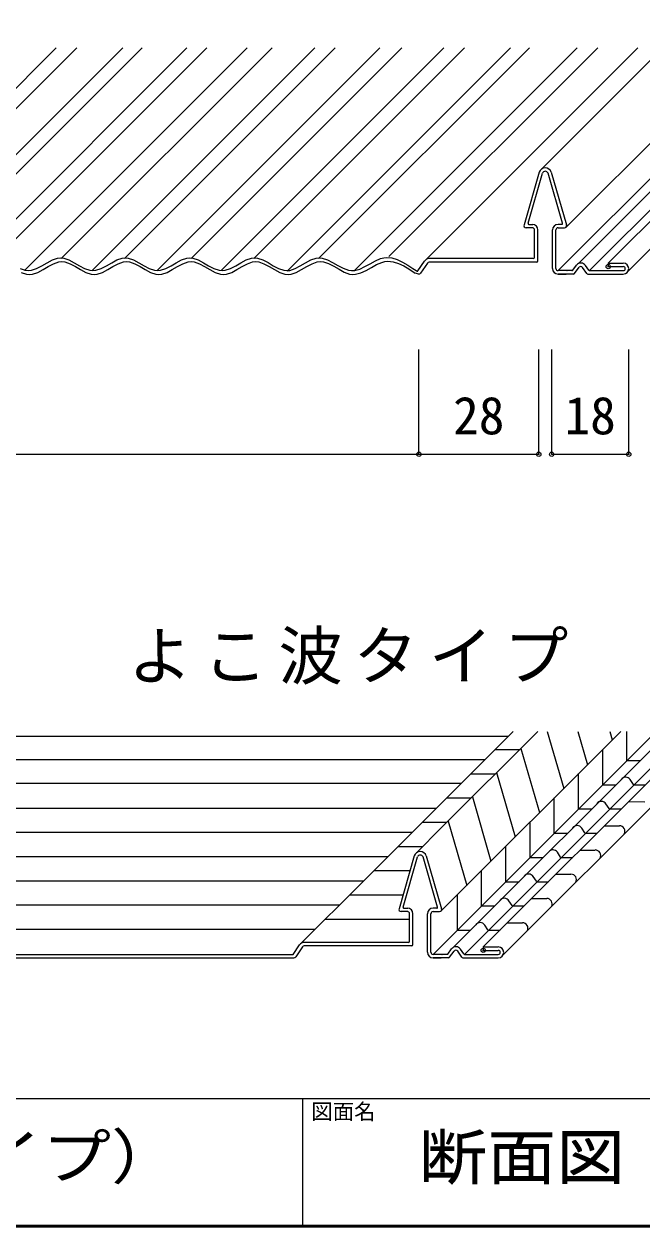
# Model space of a CAD drawing. Units: millimetres, scale not verified. Extents: x -383 to 396, y -269 to 284.
# Drawn here: x -9.5 to 134.8, y -268.6 to 12.2 of the extents above; entities that cross this region are included whole.
import ezdxf
from ezdxf.enums import TextEntityAlignment as Align

# ---------------------------------------------------------------- set-up
doc = ezdxf.new("R2010")
doc.units = ezdxf.units.MM
doc.header["$LTSCALE"] = 2
doc.header["$PDMODE"] = 32
doc.header["$PDSIZE"] = 1
doc.layers.add('0-0', color=7, linetype='Continuous', lineweight=18)
doc.layers.add('8-0', color=7, linetype='Continuous', lineweight=18)
doc.styles.add('ＭＳ ゴシック', font='')
doc.styles.get('ＭＳ ゴシック').set_extended_font_data('MS Gothic')

msp = doc.modelspace()

# ---------------------------------------------------------------- linework, layer by layer
at = {"layer": '0-0'}
for p, q in [((-54.017, -45.365), (-1.944, 6.709)), ((-46.331, -42.499), (2.876, 6.709)), ((-38.646, -45.495), (13.558, 6.709)), ((-31.221, -42.629), (18.117, 6.709)), ((-23.665, -45.495), (28.539, 6.709)), ((-16.11, -42.629), (33.228, 6.709)), ((-9.355, -45.268), (42.621, 6.709)), ((-0.775, -42.474), (48.408, 6.709)), ((6.409, -45.268), (58.386, 6.709)), ((13.992, -42.474), (63.175, 6.709)), ((21.576, -45.268), (73.552, 6.709)), ((29.558, -42.474), (78.741, 6.709)), ((36.542, -45.268), (88.519, 6.709)), ((44.125, -42.474), (93.308, 6.709)), ((51.908, -45.467), (104.084, 6.709)), ((59.292, -42.474), (108.474, 6.709)), ((67.473, -45.467), (119.649, 6.709)), ((75.655, -42.075), (124.439, 6.709)), ((84.005, -43.12), (133.833, 6.709)), ((111.509, -21.392), (139.61, 6.709)), ((115.185, -45.341), (167.234, 6.709)), ((116.965, -35.288), (158.962, 6.709)), ((119.948, -43.654), (170.311, 6.709)), ((122.494, -45.341), (174.544, 6.709)), ((126.896, -43.6), (177.204, 6.709)), ((131.512, -45.477), (183.698, 6.709)), ((110.772, -22.336), (107.225, -34.673)), ((113.597, -22.336), (117.164, -34.673)), ((108.169, -34.286), (111.541, -22.557)), ((116.219, -34.285), (112.829, -22.558)), ((109.26, -35.341), (107.696, -35.341)), ((108.361, -34.541), (109.26, -34.541)), ((109.685, -42.241), (109.685, -35.841)), ((110.485, -43.041), (110.485, -35.841)), ((113.885, -44.841), (113.885, -35.841)), ((114.685, -44.841), (114.685, -35.841)), ((116.027, -34.541), (115.176, -34.541)), ((115.176, -35.341), (116.693, -35.341)), ((-10.411, -44.85), (-9.187, -45.266)), ((-7.767, -45.266), (-6.543, -44.85)), ((-6.543, -44.85), (-5.319, -44.203)), ((-5.319, -44.203), (-4.094, -43.479)), ((-4.094, -43.479), (-2.87, -42.832)), ((-2.87, -42.832), (-1.646, -42.416)), ((-1.646, -42.416), (-0.936, -42.341)), ((-0.936, -42.341), (-0.226, -42.416)), ((-0.226, -42.416), (0.998, -42.832)), ((0.998, -42.832), (2.223, -43.479)), ((2.223, -43.479), (3.447, -44.203)), ((3.447, -44.203), (4.671, -44.85)), ((4.671, -44.85), (5.895, -45.266)), ((7.315, -45.266), (8.539, -44.85)), ((8.539, -44.85), (9.764, -44.203)), ((9.764, -44.203), (10.988, -43.479)), ((10.988, -43.479), (12.212, -42.832)), ((12.212, -42.832), (13.436, -42.416)), ((13.436, -42.416), (14.146, -42.341)), ((14.146, -42.341), (14.856, -42.416)), ((14.856, -42.416), (16.081, -42.832)), ((16.081, -42.832), (17.305, -43.479)), ((17.305, -43.479), (18.529, -44.203)), ((18.529, -44.203), (19.753, -44.85)), ((19.753, -44.85), (20.977, -45.266)), ((22.398, -45.266), (23.622, -44.85)), ((23.622, -44.85), (24.846, -44.203)), ((24.846, -44.203), (26.07, -43.479)), ((26.07, -43.479), (27.294, -42.832)), ((27.294, -42.832), (28.519, -42.416)), ((28.519, -42.416), (29.229, -42.341)), ((29.229, -42.341), (29.939, -42.416)), ((29.939, -42.416), (31.163, -42.831)), ((31.163, -42.831), (32.387, -43.478)), ((32.387, -43.478), (33.611, -44.203)), ((33.611, -44.203), (34.835, -44.85)), ((34.835, -44.85), (36.06, -45.266)), ((37.48, -45.266), (38.704, -44.851)), ((38.704, -44.851), (39.928, -44.204)), ((39.928, -44.204), (41.152, -43.48)), ((41.152, -43.48), (42.377, -42.833)), ((42.377, -42.833), (43.601, -42.416)), ((43.601, -42.416), (44.311, -42.341)), ((44.311, -42.341), (45.021, -42.415)), ((45.021, -42.415), (46.245, -42.829)), ((46.245, -42.829), (47.469, -43.475)), ((47.469, -43.475), (48.693, -44.198)), ((48.693, -44.198), (49.918, -44.846)), ((49.918, -44.846), (51.142, -45.264)), ((52.562, -45.269), (53.786, -44.859)), ((53.786, -44.859), (55.01, -44.217)), ((55.01, -44.217), (56.235, -43.496)), ((56.235, -43.496), (57.459, -42.847)), ((57.459, -42.847), (58.683, -42.424)), ((58.683, -42.424), (59.393, -42.341)), ((59.393, -42.341), (60.103, -42.405)), ((60.103, -42.405), (61.327, -42.799)), ((61.327, -42.799), (62.551, -43.427)), ((62.551, -43.427), (63.776, -44.14)), ((63.776, -44.14), (65, -44.792)), ((65, -44.792), (66.224, -45.236)), ((68.868, -44.971), (70.093, -44.398)), ((70.093, -44.398), (71.317, -43.714)), ((71.317, -43.714), (72.541, -43.047)), ((72.541, -43.047), (73.765, -42.526)), ((73.765, -42.526), (74.475, -42.341)), ((74.475, -42.341), (75.185, -42.266)), ((75.185, -42.266), (76.409, -42.38)), ((76.409, -42.38), (77.634, -42.752)), ((77.634, -42.752), (78.858, -43.326)), ((78.858, -43.326), (80.082, -44.045)), ((80.082, -44.045), (81.306, -44.853)), ((81.306, -44.853), (82.016, -45.341)), ((82.475, -45.415), (84.005, -43.12)), ((84.671, -43.563), (83.101, -45.918)), ((109.385, -42.541), (85.087, -42.541)), ((110.185, -43.341), (85.087, -43.341)), ((118.585, -45.26), (119.471, -44.075)), ((119.016, -46.02), (120.111, -44.554)), ((121.873, -46.008), (120.916, -44.589)), ((122.328, -45.253), (121.579, -44.142)), ((126.896, -43.6), (130.396, -43.6)), ((126.896, -43.6), (126.896, -44.4)), ((126.896, -44.4), (130.396, -44.4)), ((-9.187, -45.266), (-8.477, -45.341)), ((-8.477, -45.341), (-7.767, -45.266)), ((5.895, -45.266), (6.605, -45.341)), ((6.605, -45.341), (7.315, -45.266)), ((20.977, -45.266), (21.687, -45.341)), ((21.687, -45.341), (22.398, -45.266)), ((36.06, -45.266), (36.77, -45.341)), ((36.77, -45.341), (37.48, -45.266)), ((51.142, -45.264), (51.852, -45.341)), ((51.852, -45.341), (52.562, -45.269)), ((66.224, -45.236), (66.934, -45.341)), ((66.934, -45.341), (67.644, -45.306)), ((67.644, -45.306), (68.868, -44.971)), ((82.685, -46.141), (81.852, -45.894)), ((82.193, -45.466), (82.016, -45.341)), ((82.524, -45.341), (82.476, -45.415)), ((115.176, -46.141), (117.029, -46.141)), ((118.425, -45.341), (115.185, -45.341)), ((118.428, -45.341), (115.185, -45.341)), ((118.775, -46.141), (115.185, -46.141)), ((117.185, -45.341), (117.277, -45.341)), ((122.122, -46.141), (130.396, -46.141)), ((122.494, -45.341), (130.396, -45.341)), ((82.685, -88.196), (82.685, -63.781)), ((110.685, -88.196), (110.685, -63.781)), ((113.685, -88.196), (113.685, -63.781)), ((131.685, -88.196), (131.685, -63.781)), ((-189.315, -88.196), (82.685, -88.196)), ((82.685, -88.196), (110.685, -88.196)), ((113.685, -88.196), (131.685, -88.196)), ((-167.905, -154.017), (103.565, -154.017)), ((86.011, -204.972), (138.061, -152.923)), ((87.74, -175.619), (110.436, -152.923)), ((87.792, -194.919), (129.788, -152.923)), ((90.775, -203.286), (141.137, -152.923)), ((93.321, -204.972), (145.37, -152.923)), ((97.722, -203.231), (148.03, -152.923)), ((102.338, -205.109), (154.524, -152.923)), ((112.636, -152.923), (116.483, -166.228)), ((119.78, -152.923), (122.025, -160.686)), ((127.221, -152.923), (127.797, -154.914)), ((131.266, -159.717), (131.266, -152.923)), ((100.447, -157.136), (106.223, -157.136)), ((106.486, -156.873), (110.826, -171.885)), ((125.609, -165.374), (125.609, -157.102)), ((-173.382, -159.495), (98.088, -159.495)), ((131.266, -159.717), (134.343, -159.717)), ((94.79, -162.793), (100.566, -162.793)), ((100.829, -162.53), (105.169, -177.542)), ((119.952, -171.031), (119.952, -162.759)), ((-178.86, -164.972), (92.61, -164.972)), ((125.609, -165.374), (128.686, -165.374)), ((132.753, -165.286), (132.004, -164.175)), ((132.919, -165.374), (135.579, -165.374)), ((132.919, -165.374), (133.169, -165.374)), ((89.133, -168.449), (94.909, -168.449)), ((95.172, -168.186), (99.512, -183.199)), ((114.295, -176.688), (114.295, -168.415)), ((-184.696, -170.808), (86.774, -170.808)), ((119.952, -171.031), (123.029, -171.031)), ((127.096, -170.943), (126.347, -169.832)), ((127.262, -171.031), (129.922, -171.031)), ((127.262, -171.031), (127.512, -171.031)), ((131.663, -169.29), (135.458, -169.325)), ((83.476, -174.106), (89.252, -174.106)), ((89.515, -173.843), (93.855, -188.855)), ((108.639, -182.345), (108.639, -174.072)), ((-190.353, -176.465), (81.117, -176.465)), ((82.335, -181.023), (87.74, -175.619)), ((114.295, -176.688), (117.372, -176.688)), ((121.439, -176.6), (120.69, -175.489)), ((121.605, -176.688), (124.265, -176.688)), ((121.605, -176.688), (121.855, -176.688)), ((126.006, -174.947), (129.506, -174.947)), ((102.982, -188.002), (102.982, -179.729)), ((-196.01, -182.122), (75.46, -182.122)), ((77.819, -179.763), (83.595, -179.763)), ((81.599, -181.968), (78.051, -194.304)), ((78.995, -193.917), (82.367, -182.189)), ((87.046, -193.917), (83.655, -182.19)), ((84.424, -181.968), (87.99, -194.304)), ((108.639, -182.345), (111.715, -182.345)), ((115.782, -182.257), (115.033, -181.146)), ((115.948, -182.345), (118.608, -182.345)), ((115.948, -182.345), (116.199, -182.345)), ((120.349, -180.604), (123.849, -180.604)), ((-201.667, -187.779), (69.803, -187.779)), ((72.162, -185.42), (80.606, -185.42)), ((97.325, -193.658), (97.325, -185.386)), ((102.982, -188.002), (106.059, -188.002)), ((110.125, -187.913), (109.376, -186.803)), ((110.291, -188.002), (112.951, -188.002)), ((110.291, -188.002), (110.542, -188.002)), ((114.692, -186.26), (118.192, -186.26)), ((-207.324, -193.436), (64.147, -193.436)), ((66.506, -191.077), (78.979, -191.077)), ((91.668, -199.315), (91.668, -191.043)), ((97.325, -193.658), (100.402, -193.658)), ((104.468, -193.57), (103.719, -192.459)), ((104.634, -193.658), (107.294, -193.658)), ((104.634, -193.658), (104.885, -193.658)), ((109.036, -191.917), (112.536, -191.917)), ((80.086, -194.972), (78.522, -194.972)), ((79.187, -194.172), (80.086, -194.172)), ((80.511, -201.872), (80.511, -195.472)), ((81.311, -202.672), (81.311, -195.472)), ((84.711, -204.472), (84.711, -195.472)), ((85.511, -204.472), (85.511, -195.472)), ((86.853, -194.172), (86.003, -194.172)), ((86.003, -194.972), (87.52, -194.972)), ((-212.98, -199.093), (58.49, -199.093)), ((60.849, -196.734), (80.511, -196.734)), ((91.668, -199.315), (94.745, -199.315)), ((98.812, -199.227), (98.063, -198.116)), ((103.379, -197.574), (106.879, -197.574)), ((80.211, -202.172), (55.913, -202.172)), ((-218.221, -204.972), (53.351, -204.972)), ((53.351, -204.972), (53.302, -205.046)), ((53.351, -204.972), (54.831, -202.751)), ((55.497, -203.195), (53.927, -205.55)), ((81.011, -202.972), (55.913, -202.972)), ((89.251, -204.972), (86.011, -204.972)), ((89.254, -204.972), (86.011, -204.972)), ((88.011, -204.972), (88.103, -204.972)), ((89.411, -204.892), (90.297, -203.707)), ((89.842, -205.652), (90.938, -204.185)), ((92.7, -205.64), (91.742, -204.22)), ((93.155, -204.884), (92.406, -203.773)), ((93.321, -204.972), (101.222, -204.972)), ((97.722, -203.231), (101.222, -203.231)), ((97.722, -203.231), (97.722, -204.031)), ((97.722, -204.031), (101.222, -204.031)), ((-218.221, -205.772), (53.511, -205.772)), ((86.003, -205.772), (87.855, -205.772)), ((89.602, -205.772), (86.011, -205.772)), ((92.948, -205.772), (101.222, -205.772))]:
    msp.add_line(p, q, dxfattribs=at)
for points in [[(-10.126, -45.739), (-8.901, -46.156), (-8.191, -46.23), (-7.481, -46.156), (-6.257, -45.739), (-5.033, -45.092), (-3.809, -44.368), (-2.585, -43.721), (-1.36, -43.305), (-0.65, -43.23), (0.06, -43.305), (1.284, -43.721), (2.508, -44.368), (3.732, -45.092), (4.957, -45.739), (6.181, -46.156), (6.891, -46.23), (7.601, -46.156), (8.825, -45.739), (10.049, -45.092), (11.273, -44.368), (12.498, -43.721), (13.722, -43.305), (14.432, -43.23), (15.142, -43.305), (16.366, -43.721), (17.59, -44.368), (18.815, -45.092), (20.039, -45.739), (21.263, -46.156)], [(21.263, -46.156), (21.973, -46.23), (22.683, -46.156), (23.907, -45.74), (25.131, -45.092), (26.356, -44.368), (27.58, -43.721), (28.804, -43.305), (29.514, -43.23), (30.224, -43.305), (31.448, -43.721), (32.673, -44.368), (33.897, -45.092), (35.121, -45.739), (36.345, -46.155), (37.055, -46.23), (37.765, -46.156), (38.989, -45.74), (40.214, -45.093), (41.438, -44.37), (42.662, -43.722), (43.886, -43.306), (44.596, -43.23), (45.306, -43.304), (46.531, -43.719), (47.755, -44.365), (48.979, -45.088), (50.203, -45.735), (51.427, -46.153), (52.137, -46.23), (52.847, -46.158), (54.072, -45.748), (55.296, -45.106), (56.52, -44.385), (57.744, -43.737), (58.969, -43.313), (59.679, -43.23), (60.389, -43.294), (61.613, -43.689), (62.837, -44.316)], [(62.837, -44.316), (64.061, -45.029), (65.285, -45.682), (66.51, -46.126), (67.22, -46.23), (67.93, -46.196), (69.154, -45.86), (70.378, -45.287), (71.602, -44.603), (72.827, -43.937), (74.051, -43.416), (74.761, -43.23), (75.471, -43.156), (76.695, -43.27), (77.919, -43.642), (79.143, -44.215), (80.368, -44.935), (81.592, -45.743), (81.839, -45.913)], [(54.831, -202.751), (69.655, -187.928), (104.66, -152.923)], [(98.977, -199.315), (99.228, -199.315), (101.638, -199.315)]]:
    msp.add_lwpolyline(points, dxfattribs=at)
for centre, radius, start, end in [((112.185, -22.841), 1.5, 19.65382, 160.34618), ((112.185, -22.841), 0.7, 19.65382, 160.34618), ((107.696, -34.841), 0.5, 160.34618, 270), ((108.361, -34.341), 0.2, 163.95861, 270), ((109.185, -35.841), 1.3, 0, 90), ((109.185, -35.841), 0.5, 0, 90), ((115.185, -35.841), 1.3, 90, 180), ((115.185, -35.841), 0.5, 90, 180), ((116.027, -34.341), 0.2, 270, 16.1254), ((116.693, -34.841), 0.5, 270, 19.65382), ((85.087, -43.841), 1.3, 90, 146.30993), ((85.087, -43.841), 0.5, 90, 146.30993), ((109.385, -42.241), 0.3, 270, 0), ((110.185, -43.041), 0.3, 270, 0), ((115.185, -44.841), 1.3, 180, 270), ((115.185, -44.841), 0.5, 180, 270), ((120.501, -44.869), 1.301, 33.99359, 142.40425), ((120.501, -44.869), 0.501, 33.99359, 142.40425), ((130.396, -44.87), 1.271, 270, 90), ((130.396, -44.87), 0.471, 270, 90), ((82.309, -45.304), 0.2, 234.51859, 326.30993), ((82.685, -45.641), 0.5, 270, 326.30993), ((118.425, -45.141), 0.2, 270, 323.23351), ((118.425, -45.141), 0.2, 270, 323.23351), ((118.775, -45.841), 0.3, 270, 323.23351), ((122.122, -45.841), 0.3, 213.99324, 270), ((122.494, -45.141), 0.2, 213.99324, 270), ((130.926, -164.902), 1.301, 33.99359, 142.40425), ((132.919, -165.174), 0.2, 213.99324, 270), ((132.919, -165.174), 0.2, 213.99324, 270), ((125.269, -170.559), 1.301, 33.99359, 142.40425), ((127.262, -170.831), 0.2, 213.99324, 270), ((127.262, -170.831), 0.2, 213.99324, 270), ((119.612, -176.216), 1.301, 33.99359, 142.40425), ((121.605, -176.488), 0.2, 213.99324, 270), ((121.605, -176.488), 0.2, 213.99324, 270), ((129.506, -176.217), 1.271, 331.46223, 90), ((83.011, -182.472), 1.5, 19.65382, 160.34618), ((83.011, -182.472), 0.7, 19.65382, 160.34618), ((113.955, -181.873), 1.301, 33.99359, 142.40425), ((115.948, -182.145), 0.2, 213.99324, 270), ((115.948, -182.145), 0.2, 213.99324, 270), ((123.849, -181.874), 1.271, 331.46223, 90), ((108.298, -187.53), 1.301, 33.99359, 142.40425), ((110.291, -187.802), 0.2, 213.99324, 270), ((110.291, -187.802), 0.2, 213.99324, 270), ((118.192, -187.531), 1.271, 331.46223, 90), ((102.641, -193.186), 1.301, 33.99359, 142.40425), ((104.634, -193.458), 0.2, 213.99324, 270), ((112.536, -193.188), 1.271, 331.46223, 90), ((78.522, -194.472), 0.5, 160.34618, 270), ((79.187, -193.972), 0.2, 163.95861, 270), ((80.011, -195.472), 1.3, 0, 90), ((80.011, -195.472), 0.5, 0, 90), ((86.011, -195.472), 1.3, 90, 180), ((86.011, -195.472), 0.5, 90, 180), ((86.853, -193.972), 0.2, 270, 16.1254), ((87.52, -194.472), 0.5, 270, 19.65382), ((96.984, -198.843), 1.301, 33.99359, 142.40425), ((98.977, -199.115), 0.2, 213.99324, 270), ((106.879, -198.845), 1.271, 331.46223, 90), ((55.913, -203.472), 1.3, 90, 146.30993), ((80.211, -201.872), 0.3, 270, 0), ((55.913, -203.472), 0.5, 90, 146.30993), ((81.011, -202.672), 0.3, 270, 0), ((86.011, -204.472), 1.3, 180, 270), ((86.011, -204.472), 0.5, 180, 270), ((89.251, -204.772), 0.2, 270, 323.23351), ((89.251, -204.772), 0.2, 270, 323.23351), ((91.328, -204.5), 1.301, 33.99359, 142.40425), ((91.328, -204.5), 0.501, 33.99359, 142.40425), ((93.321, -204.772), 0.2, 213.99324, 270), ((101.222, -204.502), 1.271, 270, 90), ((101.222, -204.502), 0.471, 270, 90), ((53.511, -205.272), 0.5, 270, 326.30993), ((89.602, -205.472), 0.3, 270, 323.23351), ((92.948, -205.472), 0.3, 213.99324, 270)]:
    msp.add_arc(centre, radius, start, end, dxfattribs=at)
for p in [(126.896, -44.4), (82.685, -88.196), (110.685, -88.196), (113.685, -88.196), (131.685, -88.196), (97.722, -204.031)]:
    msp.add_point(p, dxfattribs=at)
at = {"layer": '8-0'}
for p, q in [((-382.814, -238.609), (395.564, -238.609)), ((55.564, -268.209), (55.564, -238.609)), ((-383.214, -268.609), (395.964, -268.609)), ((-382.814, -268.209), (395.564, -268.209))]:
    msp.add_line(p, q, dxfattribs=at)
msp.add_lwpolyline([(-383.014, 283.342), (-383.014, -268.409), (395.764, -268.409)], dxfattribs=at)

# ---------------------------------------------------------------- texts
at = {"layer": '0-0', "style": 'ＭＳ ゴシック'}
for s, p in [('28', (90.685, -86.196)), ('18', (116.685, -86.196))]:
    msp.add_text(s, height=8.798, dxfattribs=at).set_placement(p, align=Align.BOTTOM_LEFT)
at = {"layer": '0-0', "insert": (14.788, -141.991), "char_height": 11, "attachment_point": 7, "style": 'ＭＳ ゴシック'}
msp.add_mtext('\\T1.17;よこ波タイプ', dxfattribs=at)
at = {"layer": '8-0', "style": 'ＭＳ ゴシック'}
msp.add_text('図面名', height=3.666, dxfattribs=at).set_placement((57.564, -244.609), align=Align.BOTTOM_LEFT)
at = {"layer": '8-0', "style": 'ＭＳ ゴシック', "width": 1.15}
for s, p in [('ＭＳタフビーム（フラットタイプ・サザナミタイプ） ', (-359.325, -260.409)), ('断面図', (82.564, -260.409)), ('断面図', (82.564, -260.609))]:
    msp.add_text(s, height=10.26, dxfattribs=at).set_placement(p, align=Align.BOTTOM_LEFT)

doc.saveas('drawing.dxf')
